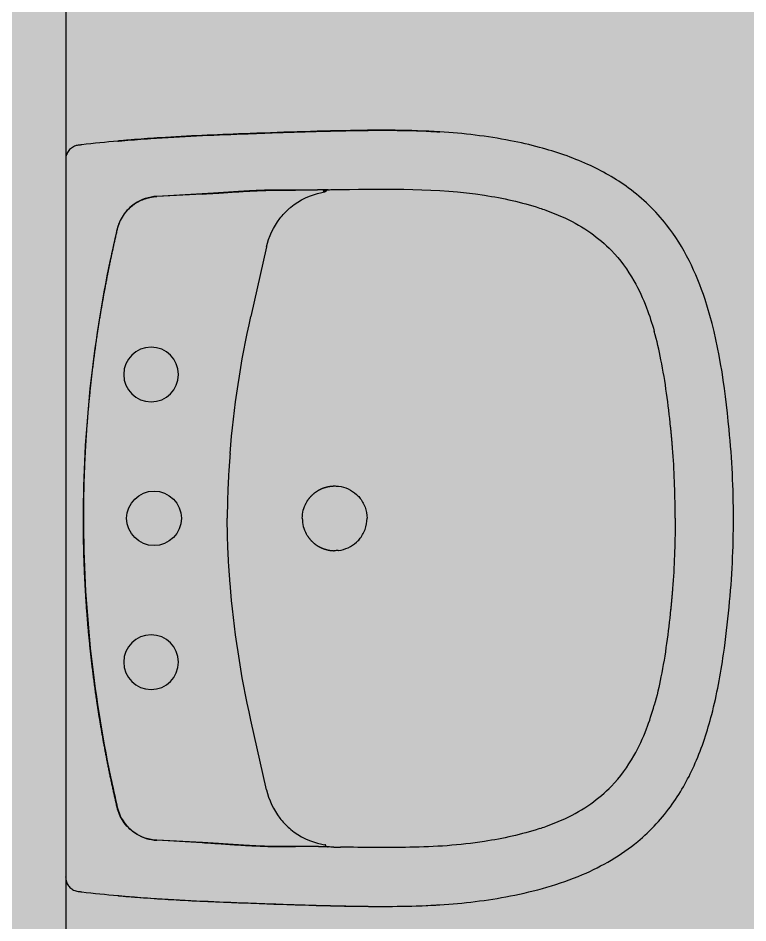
# Model space of a CAD drawing. Header units: centimetres. Extents: x 0 to 1084401, y -139216 to 99734.
# Drawn here: x 911753.12 to 911785.58, y 12154.51 to 12194.77 of the extents above; entities that cross this region are included whole.
import ezdxf

# ---------------------------------------------------------------- set-up
doc = ezdxf.new("R2010")
doc.units = ezdxf.units.CM
doc.header["$LTSCALE"] = 4
for name, color, linetype in [('0.2', 2, 'Continuous'), ('0.4', 4, 'Continuous'), ('0.6', 6, 'Continuous'), ('08', 8, 'Continuous')]:
    doc.layers.add(name, color=color, linetype=linetype)

# ---------------------------------------------------------------- blocks, each defined once
blk = doc.blocks.new('L.51_P')
at = {"layer": '08'}
for p, q in [((-249.53, 0), (-249.21, 0)), ((-249.21, 0), (249.21, 0)), ((249.53, 0), (249.21, 0)), ((-259.37, -8.73), (-259.37, -8.73)), ((0, -12.29), (0, -12.37)), ((259.37, -8.73), (259.37, -8.73)), ((-161.38, -27.53), (-161.38, -27.53)), ((161.38, -27.53), (161.38, -27.53)), ((-262.31, -36.32), (-262.31, -36.32)), ((262.31, -36.32), (262.31, -36.32)), ((-225.52, -94.95), (-223.86, -63.35)), ((-225.49, -94.98), (-223.84, -63.38)), ((225.49, -94.98), (223.84, -63.38)), ((225.52, -94.95), (223.86, -63.35)), ((-225.52, -94.95), (-225.49, -94.98)), ((225.52, -94.95), (225.49, -94.98)), ((-188.74, -139.58), (-140.35, -128.71)), ((188.74, -139.58), (140.35, -128.71)), ((-268.69, -259.98), (-268.69, -259.98)), ((268.69, -259.98), (268.69, -259.98)), ((-215.75, -329.19), (-215.75, -329.19)), ((215.75, -329.19), (215.75, -329.19))]:
    blk.add_line(p, q, dxfattribs=at)
at = {"layer": '08', "ltscale": 27.502596}
for centre in [(-100, -59.35), (100, -59.35)]:
    blk.add_circle(centre, 19, dxfattribs=at)
at = {"layer": '08'}
for centre, radius, start, end in [((0, -61.37), 19, 90, 270), ((0, -61.37), 19, 270, 90), ((10.36, -799.93), 687.94, 94.61605, 102.65503), ((-10.36, -799.93), 687.94, 77.34497, 85.38395)]:
    blk.add_arc(centre, radius, start, end, dxfattribs=at)
for centre, major_axis, ratio, start_param, end_param in [((0.06, -186.69), (-22.47, 0.47), 0.991671, 5.253548, 5.29957), ((0.06, -186.7), (-22.45, 0.89), 0.992169, 5.255337, 5.27196), ((-0.06, -186.7), (22.45, 0.89), 0.992169, 1.011226, 1.027848), ((-0.06, -186.69), (22.47, 0.47), 0.991671, 0.983616, 1.029637), ((-178.09, -186.82), (-49.25, 11.14), 0.999971, 0.133525, 0.210872), ((-237.79, -179.34), (-7.5, 6.62), 0.993745, 3.733046, 3.862859), ((-237.29, -179.33), (8.41, 5.42), 0.98852, 5.563301, 5.699979), ((178.09, -186.82), (49.25, 11.14), 0.999971, 6.072313, 6.14966), ((0.33, -186.94), (-22.74, 2.03), 0.992499, 0.072609, 0.200275), ((-0.33, -186.94), (22.74, 2.03), 0.992499, 6.08291, 6.210576)]:
    blk.add_ellipse(centre, major_axis=major_axis, ratio=ratio, start_param=start_param, end_param=end_param, dxfattribs=at)
for points, degree, knots in [([(-259.37, -8.73), (-259.26, -7.82), (-259.03, -6.92), (-258.26, -5.08), (-257.67, -4.14), (-256.24, -2.53), (-255.39, -1.84), (-253.54, -0.78), (-252.52, -0.4), (-250.84, -0.06), (-250.19, 0), (-249.53, 0)], 3, [0, 0, 0, 0, 0.279228, 0.279228, 0.609743, 0.609743, 0.933753, 0.933753, 1.252428, 1.252428, 1.448625, 1.448625, 1.448625, 1.448625]), ([(249.53, 0), (250.59, 0), (251.66, -0.17), (253.65, -0.83), (254.59, -1.32), (256.26, -2.55), (257.01, -3.32), (258.22, -5.02), (258.7, -5.99), (259.18, -7.56), (259.3, -8.14), (259.37, -8.73)], 3, [0, 0, 0, 0, 0.317814, 0.317814, 0.630623, 0.630623, 0.946539, 0.946539, 1.267049, 1.267049, 1.448529, 1.448529, 1.448529, 1.448529]), ([(0, -12.37), (-60.16, -12.37), (-120.32, -18.74), (-179.83, -31.19), (-186.83, -32.66), (-193.82, -34.21), (-200.79, -35.84)], 3, [460.253252, 460.253252, 460.253252, 460.253252, 715.762091, 715.762091, 715.762091, 745.806363, 745.806363, 745.806363, 745.806363]), ([(-34.33, -12.97), (-30.31, -12.81), (-26.29, -12.68), (-22.27, -12.57), (-15.39, -12.4), (-8.49, -12.31), (-1.6, -12.29), (-1.07, -12.29), (-0.53, -12.29), (0, -12.29)], 3, [59.347784, 59.347784, 59.347784, 59.347784, 76.617445, 76.617445, 76.617445, 106.129652, 106.129652, 106.129652, 108.418766, 108.418766, 108.418766, 108.418766]), ([(34.33, -12.97), (30.31, -12.81), (26.29, -12.68), (22.27, -12.57), (15.39, -12.4), (8.49, -12.31), (1.6, -12.29), (1.07, -12.29), (0.53, -12.29), (0, -12.29)], 3, [59.347784, 59.347784, 59.347784, 59.347784, 76.617445, 76.617445, 76.617445, 106.129652, 106.129652, 106.129652, 108.418717, 108.418717, 108.418717, 108.418717]), ([(0, -12.37), (60.16, -12.37), (120.32, -18.74), (179.83, -31.19), (186.83, -32.66), (193.82, -34.21), (200.79, -35.84)], 3, [460.253227, 460.253227, 460.253227, 460.253227, 715.76204, 715.76204, 715.76204, 745.806363, 745.806363, 745.806363, 745.806363]), ([(-200.86, -35.75), (-176.57, -30.08), (-152.19, -25.24), (-127.73, -21.25), (-94.37, -17), (-60.94, -14.38), (-52.07, -13.79), (-43.2, -13.32), (-34.33, -12.97)], 5, [234.918202, 234.918202, 234.918202, 234.918202, 234.918202, 234.918202, 410.549748, 410.549748, 410.549748, 473.914825, 473.914825, 473.914825, 473.914825, 473.914825, 473.914825]), ([(200.86, -35.75), (176.57, -30.08), (152.19, -25.24), (127.73, -21.25), (94.37, -17), (60.94, -14.38), (52.07, -13.79), (43.2, -13.32), (34.33, -12.97)], 5, [234.918202, 234.918202, 234.918202, 234.918202, 234.918202, 234.918202, 410.549748, 410.549748, 410.549748, 473.914825, 473.914825, 473.914825, 473.914825, 473.914825, 473.914825]), ([(-268.69, -259.98), (-269.98, -239.39), (-269.97, -218.69), (-269.18, -173.21), (-268.32, -148.41), (-266.65, -104.37), (-265.82, -85.07), (-264.21, -59.82), (-263.78, -53.85), (-263.19, -46.35), (-263.06, -44.77), (-262.81, -41.8), (-262.68, -40.37), (-262.51, -38.46), (-262.45, -37.84), (-262.37, -37.02), (-262.35, -36.75), (-262.31, -36.38), (-262.3, -36.27), (-262.3, -36.18), (-262.29, -36.17), (-262.29, -36.17)], 3, [0, 0, 0, 0, 6.207574, 6.207574, 13.657131, 13.657131, 19.458927, 19.458927, 21.24929, 21.24929, 21.72619, 21.72619, 22.164181, 22.164181, 22.393053, 22.393053, 22.550017, 22.550017, 22.706555, 22.706555, 22.800287, 22.800287, 22.800287, 22.800287]), ([(-262.31, -36.32), (-262.32, -36.5), (-262.34, -36.68), (-262.36, -36.86), (-262.61, -39.71), (-262.85, -42.57), (-263.07, -45.43), (-263.19, -46.99), (-263.31, -48.44), (-263.42, -50), (-263.65, -53.05), (-263.87, -56.1), (-264.07, -59.14), (-264.79, -69.78), (-265.39, -80.39), (-265.91, -90.99), (-266.43, -101.6), (-266.88, -112.21), (-267.29, -122.83), (-267.39, -125.43), (-267.49, -128.02), (-267.58, -130.62), (-267.68, -133.22), (-267.78, -135.82), (-267.87, -138.42), (-268.35, -151.93), (-268.8, -165.58), (-269.17, -179.28), (-269.28, -183.43), (-269.38, -187.58), (-269.46, -191.73), (-269.55, -195.66), (-269.62, -199.6), (-269.67, -203.54), (-269.93, -221.44), (-269.87, -239.35), (-268.86, -257.19), (-268.8, -258.12), (-268.75, -259.05), (-268.69, -259.98)], 3, [171.986581, 171.986581, 171.986581, 171.986581, 172.747492, 172.747492, 172.747492, 184.841953, 184.841953, 184.841953, 191.474069, 191.474069, 191.474069, 204.41633, 204.41633, 204.41633, 249.640497, 249.640497, 249.640497, 294.864664, 294.864664, 294.864664, 305.912278, 305.912278, 305.912278, 316.959891, 316.959891, 316.959891, 374.321134, 374.321134, 374.321134, 391.68978, 391.68978, 391.68978, 408.14059, 408.14059, 408.14059, 482.929639, 482.929639, 482.929639, 486.839965, 486.839965, 486.839965, 486.839965]), ([(-223.86, -63.35), (-223.58, -57.9), (-221.79, -52.52), (-218.71, -48), (-216.53, -44.79), (-213.72, -42.01), (-210.47, -39.88), (-207.54, -37.95), (-204.27, -36.55), (-200.86, -35.75)], 3, [10.913289, 10.913289, 10.913289, 10.913289, 33.960328, 33.960328, 33.960328, 50.289489, 50.289489, 50.289489, 65.056953, 65.056953, 65.056953, 65.056953]), ([(-200.79, -35.84), (-205.36, -36.91), (-209.72, -38.88), (-213.64, -41.7), (-218.99, -47.45), (-222.23, -54.5), (-223.14, -57.4), (-223.68, -60.39), (-223.84, -63.38)], 5, [7.912422, 7.912422, 7.912422, 7.912422, 7.912422, 7.912422, 31.991346, 31.991346, 31.991346, 47.45316, 47.45316, 47.45316, 47.45316, 47.45316, 47.45316]), ([(200.79, -35.84), (206.25, -37.12), (211.34, -39.98), (215.27, -43.98), (216.83, -45.56), (218.2, -47.31), (219.37, -49.19), (222.02, -53.45), (223.57, -58.39), (223.84, -63.38)], 3, [7.912424, 7.912424, 7.912424, 7.912424, 25.178369, 25.178369, 25.178369, 31.991348, 31.991348, 31.991348, 47.45316, 47.45316, 47.45316, 47.45316]), ([(223.86, -63.35), (223.58, -57.9), (221.79, -52.52), (218.71, -48), (216.53, -44.79), (213.72, -42.01), (210.47, -39.88), (207.54, -37.95), (204.27, -36.55), (200.86, -35.75)], 3, [10.913289, 10.913289, 10.913289, 10.913289, 33.960328, 33.960328, 33.960328, 50.289489, 50.289489, 50.289489, 65.056953, 65.056953, 65.056953, 65.056953]), ([(262.29, -36.17), (262.29, -36.17), (262.3, -36.18), (262.3, -36.25), (262.31, -36.32), (262.33, -36.51), (262.34, -36.64), (262.38, -37.04), (262.41, -37.38), (262.48, -38.16), (262.52, -38.6), (262.62, -39.69), (262.68, -40.37), (262.84, -42.15), (262.94, -43.3), (263.23, -46.77), (263.41, -49.13), (264.09, -58.08), (264.53, -64.69), (265.81, -85.91), (266.47, -100.52), (268.1, -141.33), (269.02, -167.58), (269.97, -215.91), (270.07, -238), (268.69, -259.98)], 3, [0.212871, 0.212871, 0.212871, 0.212871, 0.307715, 0.307715, 0.417994, 0.417994, 0.518366, 0.518366, 0.682318, 0.682318, 0.844684, 0.844684, 1.063629, 1.063629, 1.413977, 1.413977, 2.124866, 2.124866, 4.109013, 4.109013, 8.503951, 8.503951, 16.390189, 16.390189, 23.015496, 23.015496, 23.015496, 23.015496]), ([(262.31, -36.32), (262.32, -36.5), (262.34, -36.68), (262.36, -36.86), (262.61, -39.71), (262.85, -42.57), (263.07, -45.43), (263.19, -46.99), (263.31, -48.44), (263.42, -50), (263.65, -53.05), (263.87, -56.1), (264.07, -59.14), (264.79, -69.78), (265.39, -80.39), (265.91, -90.99), (266.43, -101.6), (266.88, -112.21), (267.29, -122.83), (267.39, -125.43), (267.49, -128.02), (267.58, -130.62), (267.68, -133.22), (267.78, -135.82), (267.87, -138.42), (268.35, -151.93), (268.8, -165.58), (269.17, -179.28), (269.28, -183.43), (269.38, -187.58), (269.46, -191.73), (269.55, -195.66), (269.62, -199.6), (269.67, -203.54), (269.93, -221.44), (269.87, -239.35), (268.86, -257.19), (268.8, -258.12), (268.75, -259.05), (268.69, -259.98)], 3, [171.986581, 171.986581, 171.986581, 171.986581, 172.747492, 172.747492, 172.747492, 184.841953, 184.841953, 184.841953, 191.474069, 191.474069, 191.474069, 204.41633, 204.41633, 204.41633, 249.640497, 249.640497, 249.640497, 294.864664, 294.864664, 294.864664, 305.912278, 305.912278, 305.912278, 316.959891, 316.959891, 316.959891, 374.321134, 374.321134, 374.321134, 391.68978, 391.68978, 391.68978, 408.14059, 408.14059, 408.14059, 482.929639, 482.929639, 482.929639, 486.839965, 486.839965, 486.839965, 486.839965]), ([(-228.25, -172.51), (-228.25, -172.44), (-228.25, -172.37), (-228.25, -172.3), (-228.24, -171.18), (-228.22, -170.05), (-228.21, -169), (-228.19, -166.62), (-228.18, -164.24), (-228.18, -162.91), (-228.18, -160.42), (-228.18, -157.91), (-228.19, -156.75), (-228.2, -154), (-228.22, -151.25), (-228.22, -149.66), (-228.22, -147.75), (-228.2, -145.85), (-228.2, -145.52), (-228.18, -143.14), (-228.13, -140.76), (-228.07, -138.71), (-227.94, -134.86), (-227.76, -131.02), (-227.67, -129.23), (-227.45, -125.19), (-227.2, -121.14), (-227.05, -118.87), (-226.68, -113.38), (-226.3, -107.88), (-226.09, -104.61), (-225.85, -100.97), (-225.65, -97.32), (-225.62, -96.91), (-225.59, -96.27), (-225.55, -95.64), (-225.54, -95.41), (-225.53, -95.18), (-225.52, -94.95)], 5, [546.249188, 546.249188, 546.249188, 546.249188, 546.249188, 546.249188, 546.773913, 546.773913, 546.773913, 554.287654, 554.287654, 554.287654, 563.875311, 563.875311, 563.875311, 572.16967, 572.16967, 572.16967, 583.42676, 583.42676, 583.42676, 585.726164, 585.726164, 585.726164, 600.370766, 600.370766, 600.370766, 613.069318, 613.069318, 613.069318, 629.14404, 629.14404, 629.14404, 652.058764, 652.058764, 652.058764, 654.921465, 654.921465, 654.921465, 656.548424, 656.548424, 656.548424, 656.548424, 656.548424, 656.548424]), ([(-225.49, -94.98), (-225.69, -98.82), (-225.93, -102.66), (-226.18, -106.52), (-226.45, -110.59), (-226.73, -114.66), (-227, -118.76), (-227.26, -122.82), (-227.51, -126.9), (-227.71, -131), (-227.85, -133.72), (-227.96, -136.44), (-228.04, -139.17), (-228.09, -140.76), (-228.13, -142.35), (-228.16, -143.94)], 3, [161.339345, 161.339345, 161.339345, 161.339345, 177.77484, 177.77484, 177.77484, 195.119077, 195.119077, 195.119077, 212.353229, 212.353229, 212.353229, 223.772837, 223.772837, 223.772837, 230.426393, 230.426393, 230.426393, 230.426393]), ([(225.49, -94.98), (225.69, -98.82), (225.93, -102.66), (226.18, -106.52), (226.45, -110.59), (226.73, -114.66), (227, -118.76), (227.26, -122.82), (227.51, -126.9), (227.71, -131), (227.85, -133.72), (227.96, -136.44), (228.04, -139.17), (228.09, -140.76), (228.13, -142.35), (228.16, -143.94)], 3, [161.339345, 161.339345, 161.339345, 161.339345, 177.77484, 177.77484, 177.77484, 195.119077, 195.119077, 195.119077, 212.353229, 212.353229, 212.353229, 223.772837, 223.772837, 223.772837, 230.426393, 230.426393, 230.426393, 230.426393]), ([(228.25, -172.51), (228.25, -172.44), (228.25, -172.37), (228.25, -172.3), (228.24, -171.18), (228.22, -170.05), (228.21, -169), (228.19, -166.62), (228.18, -164.24), (228.18, -162.91), (228.18, -160.42), (228.18, -157.91), (228.19, -156.75), (228.2, -154), (228.22, -151.25), (228.22, -149.66), (228.22, -147.75), (228.2, -145.85), (228.2, -145.52), (228.18, -143.14), (228.13, -140.76), (228.07, -138.71), (227.94, -134.86), (227.76, -131.02), (227.67, -129.23), (227.45, -125.19), (227.2, -121.14), (227.05, -118.87), (226.68, -113.38), (226.3, -107.88), (226.09, -104.61), (225.85, -100.97), (225.65, -97.32), (225.62, -96.91), (225.59, -96.27), (225.55, -95.64), (225.54, -95.41), (225.53, -95.18), (225.52, -94.95)], 5, [546.249188, 546.249188, 546.249188, 546.249188, 546.249188, 546.249188, 546.773913, 546.773913, 546.773913, 554.287654, 554.287654, 554.287654, 563.875311, 563.875311, 563.875311, 572.16967, 572.16967, 572.16967, 583.42676, 583.42676, 583.42676, 585.726164, 585.726164, 585.726164, 600.370766, 600.370766, 600.370766, 613.069318, 613.069318, 613.069318, 629.14404, 629.14404, 629.14404, 652.058764, 652.058764, 652.058764, 654.921465, 654.921465, 654.921465, 656.548424, 656.548424, 656.548424, 656.548424, 656.548424, 656.548424]), ([(-45, -114.23), (-40.81, -113.89), (-36.61, -113.59), (-32.42, -113.34), (-28.21, -113.08), (-24.01, -112.86), (-19.8, -112.69), (-13.2, -112.42), (-6.6, -112.28), (0, -112.28)], 3, [388.454766, 388.454766, 388.454766, 388.454766, 406.384907, 406.384907, 406.384907, 424.400948, 424.400948, 424.400948, 452.696543, 452.696543, 452.696543, 452.696543]), ([(45, -114.23), (40.81, -113.89), (36.61, -113.59), (32.42, -113.34), (28.21, -113.08), (24.01, -112.86), (19.8, -112.69), (13.2, -112.42), (6.6, -112.28), (0, -112.28)], 3, [388.454766, 388.454766, 388.454766, 388.454766, 406.384907, 406.384907, 406.384907, 424.400948, 424.400948, 424.400948, 452.696543, 452.696543, 452.696543, 452.696543]), ([(-228.16, -143.94), (-228.17, -144.57), (-228.17, -145.19), (-228.18, -145.81), (-228.18, -146.02), (-228.18, -146.22), (-228.18, -146.43), (-228.19, -148.42), (-228.18, -150.35), (-228.16, -152.18), (-228.15, -153.27), (-228.14, -154.33), (-228.12, -155.36), (-228.11, -156.82), (-228.09, -158.22), (-228.08, -159.59), (-228.08, -159.64), (-228.08, -159.69), (-228.08, -159.74)], 3, [0, 0, 0, 0, 2.396491, 2.396491, 2.396491, 3.195399, 3.195399, 3.195399, 10.963495, 10.963495, 10.963495, 15.609873, 15.609873, 15.609873, 22.232893, 22.232893, 22.232893, 22.470867, 22.470867, 22.470867, 22.470867]), ([(-188.74, -139.58), (-195.79, -141.14), (-202.6, -144.3), (-208.42, -148.82), (-211, -150.83), (-213.39, -153.1), (-215.53, -155.58), (-215.79, -155.88), (-216.04, -156.18), (-216.29, -156.48), (-221.39, -162.68), (-224.93, -170.13), (-226.53, -177.97), (-226.67, -178.64), (-226.79, -179.31), (-226.9, -179.99)], 3, [18.593861, 18.593861, 18.593861, 18.593861, 48.620819, 48.620819, 48.620819, 61.987959, 61.987959, 61.987959, 63.593601, 63.593601, 63.593601, 96.318173, 96.318173, 96.318173, 99.127558, 99.127558, 99.127558, 99.127558]), ([(188.74, -139.58), (195.79, -141.14), (202.6, -144.3), (208.42, -148.82), (211, -150.83), (213.39, -153.1), (215.53, -155.58), (215.79, -155.88), (216.04, -156.18), (216.29, -156.48), (221.39, -162.68), (224.93, -170.13), (226.53, -177.97), (226.67, -178.64), (226.79, -179.31), (226.9, -179.99)], 3, [18.593861, 18.593861, 18.593861, 18.593861, 48.620819, 48.620819, 48.620819, 61.987959, 61.987959, 61.987959, 63.593601, 63.593601, 63.593601, 96.318173, 96.318173, 96.318173, 99.127558, 99.127558, 99.127558, 99.127558]), ([(228.16, -143.94), (228.17, -144.57), (228.17, -145.19), (228.18, -145.81), (228.18, -146.02), (228.18, -146.22), (228.18, -146.43), (228.19, -148.42), (228.18, -150.35), (228.16, -152.18), (228.15, -153.27), (228.14, -154.33), (228.12, -155.36), (228.11, -156.82), (228.09, -158.22), (228.08, -159.59), (228.08, -159.64), (228.08, -159.69), (228.08, -159.74)], 3, [0, 0, 0, 0, 2.396491, 2.396491, 2.396491, 3.195399, 3.195399, 3.195399, 10.963495, 10.963495, 10.963495, 15.609873, 15.609873, 15.609873, 22.232893, 22.232893, 22.232893, 22.470867, 22.470867, 22.470867, 22.470867]), ([(-228.25, -172.51), (-228.25, -172.46), (-228.25, -172.4), (-228.25, -172.35), (-228.22, -169.8), (-228.18, -167.24), (-228.15, -164.75), (-228.12, -162.24), (-228.08, -159.74)], 5, [-26.00391, -26.00391, -26.00391, -26.00391, -26.00391, -26.00391, -25.733695, -25.733695, -25.733695, -13.019576, -13.019576, -13.019576, -13.019576, -13.019576, -13.019576]), ([(228.25, -172.51), (228.25, -172.46), (228.25, -172.4), (228.25, -172.35), (228.22, -169.8), (228.18, -167.24), (228.15, -164.75), (228.12, -162.24), (228.08, -159.74)], 5, [-26.00391, -26.00391, -26.00391, -26.00391, -26.00391, -26.00391, -25.733695, -25.733695, -25.733695, -13.019576, -13.019576, -13.019576, -13.019576, -13.019576, -13.019576]), ([(-12, -167.88), (-12, -167.88), (-12, -167.88), (-12, -167.88), (-12.16, -167.98), (-12.31, -168.08), (-12.46, -168.18), (-15.3, -170.09), (-17.76, -172.53), (-19.63, -175.23), (-21.38, -179.06), (-22.21, -183.12), (-22.34, -184.04), (-22.44, -185.03), (-22.48, -186.03), (-22.49, -186.1), (-22.49, -186.23), (-22.49, -186.36), (-22.49, -186.43), (-22.5, -186.5), (-22.5, -186.56)], 5, [23.677366, 23.677366, 23.677366, 23.677366, 23.677366, 23.677366, 23.697783, 23.697783, 23.697783, 25.117395, 25.117395, 25.117395, 50.594375, 50.594375, 50.594375, 58.007217, 58.007217, 58.007217, 58.536706, 58.536706, 58.536706, 59.055614, 59.055614, 59.055614, 59.055614, 59.055614, 59.055614]), ([(12, -167.88), (12, -167.88), (12, -167.88), (12, -167.88), (12.16, -167.98), (12.31, -168.08), (12.46, -168.18), (15.3, -170.09), (17.76, -172.53), (19.63, -175.23), (21.38, -179.06), (22.21, -183.12), (22.34, -184.04), (22.44, -185.03), (22.48, -186.03), (22.49, -186.1), (22.49, -186.23), (22.49, -186.36), (22.49, -186.43), (22.5, -186.5), (22.5, -186.56)], 5, [23.677366, 23.677366, 23.677366, 23.677366, 23.677366, 23.677366, 23.697783, 23.697783, 23.697783, 25.117395, 25.117395, 25.117395, 50.594375, 50.594375, 50.594375, 58.007217, 58.007217, 58.007217, 58.536706, 58.536706, 58.536706, 59.055614, 59.055614, 59.055614, 59.055614, 59.055614, 59.055614]), ([(-228.34, -181.49), (-228.34, -180.85), (-228.33, -180.22), (-228.33, -179.58), (-228.31, -178.31), (-228.3, -177.04), (-228.29, -176.41), (-228.28, -175.46), (-228.27, -174.51), (-228.27, -174.2), (-228.26, -173.72), (-228.26, -173.25), (-228.26, -173.09), (-228.26, -172.88), (-228.25, -172.67), (-228.25, -172.61), (-228.25, -172.56), (-228.25, -172.51)], 5, [532.079054, 532.079054, 532.079054, 532.079054, 532.079054, 532.079054, 536.567488, 536.567488, 536.567488, 541.060364, 541.060364, 541.060364, 543.310398, 543.310398, 543.310398, 544.435445, 544.435445, 544.435445, 544.830456, 544.830456, 544.830456, 544.830456, 544.830456, 544.830456]), ([(228.34, -181.49), (228.34, -180.85), (228.33, -180.22), (228.33, -179.58), (228.31, -178.31), (228.3, -177.04), (228.29, -176.41), (228.28, -175.46), (228.27, -174.51), (228.27, -174.2), (228.26, -173.72), (228.26, -173.25), (228.26, -173.09), (228.26, -172.88), (228.25, -172.67), (228.25, -172.61), (228.25, -172.56), (228.25, -172.51)], 5, [532.079054, 532.079054, 532.079054, 532.079054, 532.079054, 532.079054, 536.567488, 536.567488, 536.567488, 541.060364, 541.060364, 541.060364, 543.310398, 543.310398, 543.310398, 544.435445, 544.435445, 544.435445, 544.830456, 544.830456, 544.830456, 544.830456, 544.830456, 544.830456]), ([(-227.9, -180.69), (-227.92, -180.7), (-227.94, -180.72), (-227.96, -180.75), (-227.97, -180.76), (-227.97, -180.76), (-227.98, -180.77), (-227.99, -180.79), (-228.01, -180.81), (-228.02, -180.84), (-228.04, -180.87), (-228.06, -180.9), (-228.08, -180.94), (-228.11, -181.02), (-228.15, -181.12), (-228.18, -181.23), (-228.18, -181.24), (-228.19, -181.25), (-228.19, -181.26), (-228.24, -181.42), (-228.28, -181.62), (-228.32, -181.85), (-228.34, -182.01), (-228.36, -182.18), (-228.38, -182.34)], 3, [0.000033, 0.000033, 0.000033, 0.000033, 1.898401, 1.898401, 1.898401, 2.370761, 2.370761, 2.370761, 3.823236, 3.823236, 3.823236, 5.758149, 5.758149, 5.758149, 9.592202, 9.592202, 9.592202, 9.856292, 9.856292, 9.856292, 15.276244, 15.276244, 15.276244, 18.99372, 18.99372, 18.99372, 18.99372]), ([(-228.38, -182.34), (-228.37, -182.22), (-228.36, -182.11), (-228.36, -181.98), (-228.35, -181.82), (-228.34, -181.65), (-228.34, -181.49)], 3, [11.170476, 11.170476, 11.170476, 11.170476, 15.411887, 15.411887, 15.411887, 21.204547, 21.204547, 21.204547, 21.204547]), ([(-227.82, -179.4), (-227.85, -179.43), (-227.87, -179.46), (-227.9, -179.51), (-227.98, -179.65), (-228.06, -179.86), (-228.13, -180.14), (-228.17, -180.3), (-228.21, -180.47), (-228.24, -180.67), (-228.27, -180.85), (-228.3, -181.06), (-228.32, -181.27), (-228.33, -181.34), (-228.34, -181.41), (-228.34, -181.49)], 3, [95.867328, 95.867328, 95.867328, 95.867328, 97.58866, 97.58866, 97.58866, 102.978619, 102.978619, 102.978619, 105.844941, 105.844941, 105.844941, 108.501415, 108.501415, 108.501415, 109.427734, 109.427734, 109.427734, 109.427734]), ([(-227.44, -180.74), (-227.51, -180.63), (-227.59, -180.57), (-227.66, -180.56), (-227.71, -180.55), (-227.76, -180.57), (-227.82, -180.62), (-227.82, -180.62), (-227.82, -180.63), (-227.82, -180.63), (-227.83, -180.63), (-227.83, -180.64), (-227.84, -180.64), (-227.84, -180.64), (-227.85, -180.64), (-227.85, -180.65), (-227.86, -180.65), (-227.87, -180.66), (-227.87, -180.66), (-227.88, -180.67), (-227.88, -180.67), (-227.89, -180.67), (-227.89, -180.68), (-227.89, -180.68), (-227.9, -180.68), (-227.9, -180.68), (-227.9, -180.69), (-227.9, -180.69)], 3, [86.606266, 86.606266, 86.606266, 86.606266, 91.112306, 91.112306, 91.112306, 94.304072, 94.304072, 94.304072, 94.448856, 94.448856, 94.448856, 94.726754, 94.726754, 94.726754, 95.005146, 95.005146, 95.005146, 95.521507, 95.521507, 95.521507, 95.779688, 95.779688, 95.779688, 95.976047, 95.976047, 95.976047, 96.03782, 96.03782, 96.03782, 96.03782]), ([(-227.32, -179.39), (-227.34, -179.36), (-227.36, -179.33), (-227.38, -179.31), (-227.43, -179.25), (-227.48, -179.22), (-227.53, -179.21), (-227.56, -179.2), (-227.59, -179.21), (-227.63, -179.22), (-227.65, -179.23), (-227.66, -179.24), (-227.68, -179.25), (-227.69, -179.26), (-227.7, -179.27), (-227.71, -179.28), (-227.71, -179.28), (-227.72, -179.29), (-227.72, -179.29), (-227.72, -179.3), (-227.73, -179.3), (-227.73, -179.31), (-227.74, -179.31), (-227.74, -179.31), (-227.74, -179.31), (-227.74, -179.32), (-227.75, -179.33), (-227.75, -179.33), (-227.75, -179.33), (-227.75, -179.33), (-227.76, -179.34), (-227.76, -179.34), (-227.76, -179.34), (-227.76, -179.34), (-227.77, -179.35), (-227.78, -179.36), (-227.79, -179.37), (-227.79, -179.37), (-227.8, -179.37), (-227.8, -179.38), (-227.81, -179.38), (-227.81, -179.39), (-227.81, -179.39), (-227.81, -179.39), (-227.82, -179.4), (-227.82, -179.4)], 3, [86.606266, 86.606266, 86.606266, 86.606266, 87.728641, 87.728641, 87.728641, 90.455187, 90.455187, 90.455187, 92.379628, 92.379628, 92.379628, 93.341849, 93.341849, 93.341849, 93.82296, 93.82296, 93.82296, 94.063516, 94.063516, 94.063516, 94.304072, 94.304072, 94.304072, 94.448856, 94.448856, 94.448856, 94.726754, 94.726754, 94.726754, 94.86595, 94.86595, 94.86595, 95.005146, 95.005146, 95.005146, 95.521507, 95.521507, 95.521507, 95.779688, 95.779688, 95.779688, 95.976047, 95.976047, 95.976047, 96.037867, 96.037867, 96.037867, 96.037867]), ([(-227.44, -180.74), (-227.39, -180.81), (-227.33, -180.83), (-227.27, -180.8), (-227.23, -180.77), (-227.18, -180.72), (-227.14, -180.64), (-227.1, -180.57), (-227.06, -180.48), (-227.02, -180.38), (-227.01, -180.34), (-226.99, -180.29), (-226.97, -180.24), (-226.96, -180.19), (-226.94, -180.14), (-226.93, -180.09), (-226.92, -180.06), (-226.91, -180.02), (-226.9, -179.99)], 3, [0, 0, 0, 0, 3.948132, 3.948132, 3.948132, 6.907098, 6.907098, 6.907098, 9.485674, 9.485674, 9.485674, 10.686492, 10.686492, 10.686492, 11.887309, 11.887309, 11.887309, 12.708565, 12.708565, 12.708565, 12.708565]), ([(-227.32, -179.39), (-227.29, -179.58), (-227.25, -179.75), (-227.2, -179.88), (-227.19, -179.88), (-227.19, -179.89), (-227.19, -179.9), (-227.16, -179.96), (-227.13, -180.02), (-227.09, -180.04), (-227.08, -180.06), (-227.06, -180.06), (-227.04, -180.06), (-227.03, -180.06), (-227.02, -180.06), (-227.01, -180.06), (-226.99, -180.05), (-226.98, -180.04), (-226.97, -180.04), (-226.95, -180.03), (-226.94, -180.02), (-226.93, -180.01), (-226.92, -180), (-226.91, -179.99), (-226.9, -179.99)], 3, [0, 0, 0, 0, 0.1444645, 0.1444645, 0.1444645, 0.1538416, 0.1538416, 0.1538416, 0.2328101, 0.2328101, 0.2328101, 0.2720552, 0.2720552, 0.2720552, 0.294529, 0.294529, 0.294529, 0.3195248, 0.3195248, 0.3195248, 0.3450333, 0.3450333, 0.3450333, 0.3642456, 0.3642456, 0.3642456, 0.3642456]), ([(227.44, -180.74), (227.39, -180.81), (227.33, -180.83), (227.27, -180.8), (227.23, -180.77), (227.18, -180.72), (227.14, -180.64), (227.1, -180.57), (227.06, -180.48), (227.02, -180.38), (227.01, -180.34), (226.99, -180.29), (226.97, -180.24), (226.96, -180.19), (226.94, -180.14), (226.93, -180.09), (226.92, -180.06), (226.91, -180.02), (226.9, -179.99)], 3, [0, 0, 0, 0, 3.948132, 3.948132, 3.948132, 6.907098, 6.907098, 6.907098, 9.485674, 9.485674, 9.485674, 10.686492, 10.686492, 10.686492, 11.887309, 11.887309, 11.887309, 12.708565, 12.708565, 12.708565, 12.708565]), ([(227.44, -180.74), (227.51, -180.63), (227.59, -180.57), (227.66, -180.56), (227.71, -180.55), (227.76, -180.57), (227.82, -180.62), (227.82, -180.62), (227.82, -180.63), (227.82, -180.63), (227.83, -180.63), (227.83, -180.64), (227.84, -180.64), (227.84, -180.64), (227.85, -180.64), (227.85, -180.65), (227.86, -180.65), (227.87, -180.66), (227.87, -180.66), (227.88, -180.67), (227.88, -180.67), (227.89, -180.67), (227.89, -180.68), (227.89, -180.68), (227.9, -180.68), (227.9, -180.68), (227.9, -180.69), (227.9, -180.69)], 3, [86.606266, 86.606266, 86.606266, 86.606266, 91.112306, 91.112306, 91.112306, 94.304072, 94.304072, 94.304072, 94.448856, 94.448856, 94.448856, 94.726754, 94.726754, 94.726754, 95.005146, 95.005146, 95.005146, 95.521507, 95.521507, 95.521507, 95.779688, 95.779688, 95.779688, 95.976047, 95.976047, 95.976047, 96.03782, 96.03782, 96.03782, 96.03782]), ([(227.9, -180.69), (227.92, -180.7), (227.94, -180.72), (227.96, -180.75), (227.97, -180.76), (227.97, -180.76), (227.98, -180.77), (227.99, -180.79), (228.01, -180.81), (228.02, -180.84), (228.04, -180.87), (228.06, -180.9), (228.08, -180.94), (228.11, -181.02), (228.15, -181.12), (228.18, -181.23), (228.18, -181.24), (228.19, -181.25), (228.19, -181.26), (228.24, -181.42), (228.28, -181.62), (228.32, -181.85), (228.34, -182.01), (228.36, -182.18), (228.38, -182.34)], 3, [0.000033, 0.000033, 0.000033, 0.000033, 1.898401, 1.898401, 1.898401, 2.370761, 2.370761, 2.370761, 3.823236, 3.823236, 3.823236, 5.758149, 5.758149, 5.758149, 9.592202, 9.592202, 9.592202, 9.856292, 9.856292, 9.856292, 15.276244, 15.276244, 15.276244, 18.99372, 18.99372, 18.99372, 18.99372]), ([(228.38, -182.34), (228.37, -182.22), (228.36, -182.11), (228.36, -181.98), (228.35, -181.82), (228.34, -181.65), (228.34, -181.49)], 3, [11.170476, 11.170476, 11.170476, 11.170476, 15.411887, 15.411887, 15.411887, 21.204547, 21.204547, 21.204547, 21.204547]), ([(-22.36, -189.45), (-22.35, -189.52), (-22.34, -189.6), (-22.33, -189.67), (-21.76, -194.27), (-19.73, -198.68), (-16.6, -202.1), (-15.97, -202.79), (-15.28, -203.45), (-14.56, -204.06), (-12.55, -205.77), (-10.24, -207.12), (-7.76, -208.03), (-5.28, -208.94), (-2.64, -209.41), (0, -209.41)], 3, [27.245857, 27.245857, 27.245857, 27.245857, 27.597992, 27.597992, 27.597992, 49.768775, 49.768775, 49.768775, 54.290067, 54.290067, 54.290067, 66.913295, 66.913295, 66.913295, 79.527914, 79.527914, 79.527914, 79.527914]), ([(22.36, -189.45), (22.35, -189.52), (22.34, -189.6), (22.33, -189.67), (21.76, -194.27), (19.73, -198.68), (16.6, -202.1), (15.97, -202.79), (15.28, -203.45), (14.56, -204.06), (12.55, -205.77), (10.24, -207.12), (7.76, -208.03), (5.28, -208.94), (2.64, -209.41), (0, -209.41)], 3, [27.245857, 27.245857, 27.245857, 27.245857, 27.597992, 27.597992, 27.597992, 49.768775, 49.768775, 49.768775, 54.290067, 54.290067, 54.290067, 66.913295, 66.913295, 66.913295, 79.528565, 79.528565, 79.528565, 79.528565]), ([(224.66, -291), (227.26, -273.82), (228.54, -256.41), (228.89, -223.02), (228.85, -207.01), (228.63, -191)], 3, [0.000002, 0.000002, 0.000002, 0.000002, 5.212146, 5.212146, 10.015536, 10.015536, 10.015536, 10.015536]), ([(-61.73, -461.03), (-92.21, -458.03), (-122.99, -453.89), (-170.6, -438.25), (-188.72, -429.59), (-213.72, -410.02), (-222.4, -401.03), (-236.13, -382.33), (-241.58, -372.72), (-250.97, -351.99), (-254.81, -340.72), (-259.68, -322.6), (-261.23, -315.82), (-262.56, -309)], 3, [0, 0, 0, 0, 9.188374, 9.188374, 15.03441, 15.03441, 18.713973, 18.713973, 21.993411, 21.993411, 25.540766, 25.540766, 27.624534, 27.624534, 27.624534, 27.624534]), ([(262.56, -309), (259.22, -326.07), (254.56, -343.02), (241.87, -372.77), (234.24, -385.99), (217.18, -406.58), (208.37, -414.71), (189.84, -427.85), (180.13, -433.14), (159.21, -442.24), (147.85, -445.95), (122.57, -452.52), (108.52, -455.11), (83.56, -458.71), (72.65, -459.95), (61.73, -461.03)], 3, [0, 0, 0, 0, 5.216879, 5.216879, 9.702198, 9.702198, 13.238129, 13.238129, 16.51865, 16.51865, 20.081508, 20.081508, 24.355161, 24.355161, 27.647025, 27.647025, 27.647025, 27.647025]), ([(-215.75, -329.19), (-215.26, -330.68), (-214.76, -332.16), (-214.23, -333.63), (-212.57, -338.29), (-210.7, -342.85), (-208.61, -347.26), (-205.68, -353.44), (-202.29, -359.33), (-198.4, -364.85), (-194.77, -370.02), (-190.7, -374.84), (-186.18, -379.22), (-179.94, -385.28), (-172.82, -390.49), (-165.07, -394.89), (-159.17, -398.23), (-152.91, -401.12), (-146.41, -403.62), (-141.1, -405.66), (-135.61, -407.45), (-130, -409.01)], 3, [544.291877, 544.291877, 544.291877, 544.291877, 550.872534, 550.872534, 550.872534, 571.780058, 571.780058, 571.780058, 601.038921, 601.038921, 601.038921, 628.392297, 628.392297, 628.392297, 666.157842, 666.157842, 666.157842, 694.913085, 694.913085, 694.913085, 718.447591, 718.447591, 718.447591, 718.447591]), ([(215.75, -329.19), (215.26, -330.68), (214.76, -332.16), (214.23, -333.63), (212.57, -338.29), (210.7, -342.85), (208.61, -347.26), (205.68, -353.44), (202.29, -359.33), (198.4, -364.85), (194.77, -370.02), (190.7, -374.84), (186.18, -379.22), (179.94, -385.28), (172.82, -390.49), (165.07, -394.89), (159.17, -398.23), (152.91, -401.12), (146.41, -403.62), (141.1, -405.66), (135.61, -407.45), (130, -409.01)], 3, [544.291877, 544.291877, 544.291877, 544.291877, 550.872534, 550.872534, 550.872534, 571.780058, 571.780058, 571.780058, 601.038921, 601.038921, 601.038921, 628.392297, 628.392297, 628.392297, 666.157842, 666.157842, 666.157842, 694.913085, 694.913085, 694.913085, 718.447591, 718.447591, 718.447591, 718.447591]), ([(-63.42, -420.39), (-71.29, -419.59), (-79.13, -418.67), (-86.94, -417.57), (-94.77, -416.47), (-102.56, -415.19), (-110.29, -413.65), (-116.92, -412.32), (-123.5, -410.8), (-130, -409.01)], 3, [54.852513, 54.852513, 54.852513, 54.852513, 88.476523, 88.476523, 88.476523, 122.168155, 122.168155, 122.168155, 151.102791, 151.102791, 151.102791, 151.102791]), ([(63.42, -420.39), (71.29, -419.59), (79.13, -418.67), (86.94, -417.57), (94.77, -416.47), (102.56, -415.19), (110.29, -413.65), (116.92, -412.32), (123.5, -410.8), (130, -409.01)], 3, [54.852513, 54.852513, 54.852513, 54.852513, 88.476523, 88.476523, 88.476523, 122.168155, 122.168155, 122.168155, 151.102791, 151.102791, 151.102791, 151.102791]), ([(-49.9, -421.62), (-52.56, -421.41), (-55.21, -421.18), (-57.86, -420.94), (-60.56, -420.69), (-63.26, -420.41), (-63.32, -420.4), (-63.37, -420.4), (-63.42, -420.39)], 5, [11.184117, 11.184117, 11.184117, 11.184117, 11.184117, 11.184117, 30.072391, 30.072391, 30.072391, 30.457117, 30.457117, 30.457117, 30.457117, 30.457117, 30.457117]), ([(49.9, -421.62), (52.56, -421.41), (55.21, -421.18), (57.86, -420.94), (60.56, -420.69), (63.26, -420.41), (63.32, -420.4), (63.37, -420.4), (63.42, -420.39)], 5, [11.184117, 11.184117, 11.184117, 11.184117, 11.184117, 11.184117, 30.072391, 30.072391, 30.072391, 30.457117, 30.457117, 30.457117, 30.457117, 30.457117, 30.457117]), ([(0, -423.56), (-15.32, -423.56), (-30.65, -423.03), (-45.94, -421.92), (-47.26, -421.82), (-48.58, -421.72), (-49.9, -421.62)], 3, [0, 0, 0, 0, 65.317681, 65.317681, 65.317681, 70.958525, 70.958525, 70.958525, 70.958525]), ([(0, -423.56), (15.32, -423.56), (30.65, -423.03), (45.94, -421.92), (47.26, -421.82), (48.58, -421.72), (49.9, -421.62)], 3, [0, 0, 0, 0, 65.317681, 65.317681, 65.317681, 70.958525, 70.958525, 70.958525, 70.958525])]:
    blk.add_open_spline(points, degree=degree, knots=knots, dxfattribs=at)
for points, degree in [([(-262.31, -36.32), (-261.56, -27.93), (-260.67, -19.56), (-259.67, -11.2)], 3), ([(-259.67, -11.2), (-259.57, -10.38), (-259.47, -9.55), (-259.37, -8.73)], 3), ([(259.37, -8.73), (259.47, -9.55), (259.57, -10.38), (259.67, -11.2)], 3), ([(259.67, -11.2), (260.67, -19.56), (261.56, -27.93), (262.31, -36.32)], 3), ([(-200.79, -35.84), (-200.81, -35.81), (-200.83, -35.78), (-200.86, -35.75)], 3), ([(200.79, -35.84), (200.81, -35.81), (200.83, -35.78), (200.86, -35.75)], 3), ([(-223.84, -63.38), (-223.84, -63.38), (-223.85, -63.37), (-223.85, -63.36), (-223.86, -63.36), (-223.86, -63.35)], 5), ([(223.84, -63.38), (223.84, -63.38), (223.85, -63.37), (223.85, -63.36), (223.86, -63.36), (223.86, -63.35)], 5), ([(0, -164.41), (-3.76, -164.41), (-7.51, -165.38), (-10.79, -167.17)], 3), ([(0, -164.41), (3.76, -164.41), (7.51, -165.38), (10.79, -167.17)], 3), ([(-228.58, -186.24), (-228.59, -187.19), (-228.6, -188.15), (-228.61, -189.1), (-228.62, -190.05), (-228.63, -191)], 5), ([(228.58, -186.24), (228.59, -187.19), (228.6, -188.15), (228.61, -189.1), (228.62, -190.05), (228.63, -191)], 5), ([(-228.63, -191), (-229.09, -224.36), (-229.65, -258.01), (-224.66, -291)], 3), ([(-262.56, -309), (-265.73, -292.84), (-267.66, -276.42), (-268.69, -259.98)], 3), ([(268.69, -259.98), (267.66, -276.42), (265.73, -292.84), (262.56, -309)], 3), ([(-224.66, -291), (-222.66, -303.92), (-219.82, -316.77), (-215.75, -329.19)], 3), ([(215.75, -329.19), (219.82, -316.77), (222.66, -303.92), (224.66, -291)], 3), ([(0, -464), (-20.6, -464), (-41.23, -463.03), (-61.73, -461.03)], 3), ([(61.73, -461.03), (41.23, -463.03), (20.6, -464), (0, -464)], 3)]:
    blk.add_open_spline(points, degree=degree, dxfattribs=at)

msp = doc.modelspace()

# ---------------------------------------------------------------- hatches: boundary and pattern name
at = {"layer": '0.2', "true_color": 0x000000}
h = msp.add_hatch(color=18, dxfattribs=at)
h.dxf.hatch_style = 1
h.paths.add_polyline_path([(909238.235, 12513.013), (907978.235, 12513.013), (907978.235, 11823.016), (907993.235, 11823.016), (907993.235, 11838.016), (907993.235, 12498.013), (909223.235, 12498.013), (909223.235, 11838.016), (908158.235, 11838.016), (908158.235, 11823.016), (909238.235, 11823.016)])
h.paths.add_polyline_path([(909458.235, 12513.013), (909238.235, 12513.013), (909238.235, 12253.013), (909283.735, 12253.013), (909283.735, 12253.013), (909283.735, 12264.013), (909283.735, 12268.013), (909253.235, 12268.013), (909253.235, 12498.013), (909443.235, 12498.013), (909443.235, 12268.013), (909435.735, 12268.013), (909435.735, 12253.013), (909443.235, 12253.013), (909443.235, 12123.013), (909443.235, 12108.013), (909458.235, 12108.013), (909458.235, 12123.013), (909548.235, 12123.013), (909548.235, 12138.013), (909458.235, 12138.013), (909458.235, 12498.013)])
h.paths.add_polyline_path([(909488.235, 12513.013), (909458.235, 12513.013), (909458.235, 12498.013), (909488.235, 12498.013)], flags=17)
h.paths.add_polyline_path([(909693.235, 12498.013), (909744.235, 12498.013), (909744.235, 12513.013), (909678.235, 12513.013), (909648.235, 12513.013), (909648.235, 12498.013), (909678.235, 12498.013), (909678.235, 12138.013), (909668.235, 12138.013), (909668.235, 12123.013), (909693.235, 12123.013), (909845.235, 12123.013), (909845.235, 12138.013), (909693.235, 12138.013), (909693.235, 12438.013)])
h.paths.add_polyline_path([(909990.235, 12498.013), (910085.235, 12498.013), (910085.235, 12513.013), (909975.235, 12513.013), (909924.235, 12513.013), (909924.235, 12498.013), (909975.235, 12498.013), (909975.235, 12438.013), (909975.235, 12138.013), (909965.235, 12138.013), (909965.235, 12123.013), (909990.235, 12123.013), (910000.235, 12123.013), (910000.235, 12138.013), (909990.235, 12138.013)])
h.paths.add_polyline_path([(910930.235, 12138.013), (910620.235, 12138.013), (910610.235, 12138.013), (910610.235, 12148.013), (910595.235, 12148.013), (910595.235, 12138.013), (910395.235, 12138.013), (910395.235, 12498.013), (910450.235, 12498.013), (910450.235, 12513.013), (910380.235, 12513.013), (910285.235, 12513.013), (910285.235, 12498.013), (910380.235, 12498.013), (910380.235, 12138.013), (910100.235, 12138.013), (910100.235, 12123.013), (910395.235, 12123.013), (910620.235, 12123.013), (910930.235, 12123.013)])
h.paths.add_polyline_path([(910610.235, 12498.013), (910745.235, 12498.013), (910745.235, 12513.013), (910595.235, 12513.013), (910540.235, 12513.013), (910540.235, 12498.013), (910595.235, 12498.013), (910595.235, 12268.013), (910610.235, 12268.013)], flags=17)
h.paths.add_polyline_path([(911075.235, 12498.013), (911130.235, 12498.013), (911130.235, 12513.013), (911060.235, 12513.013), (910925.235, 12513.013), (910925.235, 12498.013), (911060.235, 12498.013), (911060.235, 12138.013), (911050.235, 12138.013), (911050.235, 12123.013), (911075.235, 12123.013), (911300.235, 12123.013), (911610.235, 12123.013), (911610.235, 12138.013), (911300.235, 12138.013), (911290.235, 12138.013), (911290.235, 12148.013), (911275.235, 12148.013), (911275.235, 12138.013), (911075.235, 12138.013)])
h.paths.add_polyline_path([(911290.235, 12498.013), (911425.235, 12498.013), (911425.235, 12513.013), (911275.235, 12513.013), (911220.235, 12513.013), (911220.235, 12498.013), (911275.235, 12498.013), (911275.235, 12268.013), (911290.235, 12268.013)], flags=17)
h.paths.add_polyline_path([(911755.235, 12498.013), (911810.235, 12498.013), (911810.235, 12513.013), (911740.235, 12513.013), (911605.235, 12513.013), (911605.235, 12498.013), (911740.235, 12498.013), (911740.235, 12138.013), (911730.235, 12138.013), (911730.235, 12123.013), (911755.235, 12123.013), (911980.235, 12123.013), (912290.235, 12123.013), (912290.235, 12138.013), (911980.235, 12138.013), (911970.235, 12138.013), (911970.235, 12148.013), (911955.235, 12148.013), (911955.235, 12138.013), (911755.235, 12138.013)])
h.paths.add_polyline_path([(911970.235, 12498.013), (912105.235, 12498.013), (912105.235, 12513.013), (911955.235, 12513.013), (911900.235, 12513.013), (911900.235, 12498.013), (911955.235, 12498.013), (911955.235, 12268.013), (911970.235, 12268.013)], flags=17)
h.paths.add_polyline_path([(909519.235, 11598.013), (909458.235, 11598.013), (909458.235, 11791.695), (909443.235, 11791.695), (909443.235, 11583.013), (909519.235, 11583.013)])
h.paths.add_polyline_path([(909458.235, 11958.013), (909540.235, 11958.013), (909540.235, 11973.013), (909458.235, 11973.013), (909458.235, 11988.013), (909450.735, 11988.013), (909443.235, 11988.013), (909443.235, 11973.013), (909443.235, 11896.48), (909425.735, 11896.48), (909425.735, 11888.98), (909425.735, 11881.48), (909443.235, 11881.48), (909443.235, 11791.695), (909458.235, 11791.695), (909458.235, 11843.203)])
h.paths.add_polyline_path([(909255.735, 11896.48), (909238.235, 11896.48), (909238.235, 11881.48), (909255.735, 11881.48)])
h.paths.add_polyline_path([(909685.235, 11958.013), (909885.235, 11958.013), (909885.235, 11948.013), (909900.235, 11948.013), (909900.235, 11958.013), (910220.235, 11958.013), (910220.235, 11973.013), (909670.235, 11973.013), (909660.235, 11973.013), (909660.235, 11958.013), (909670.235, 11958.013), (909670.235, 11791.695), (909685.235, 11791.695)])
h.paths.add_polyline_path([(909685.235, 11791.695), (909670.235, 11791.695), (909670.235, 11598.013), (909609.235, 11598.013), (909609.235, 11583.013), (909685.235, 11583.013), (909740.235, 11583.013), (909740.235, 11598.013), (909685.235, 11598.013)])
h.paths.add_polyline_path([(910035.235, 11598.012), (909980.235, 11598.013), (909900.235, 11598.013), (909900.235, 11791.695), (909885.235, 11791.695), (909885.235, 11598.013), (909830.235, 11598.013), (909830.235, 11583.013), (909900.235, 11583.013), (910035.235, 11583.013)])
h.paths.add_polyline_path([(909900.235, 11828.013), (909885.235, 11828.013), (909885.235, 11791.695), (909900.235, 11791.695)], flags=17)
h.paths.add_polyline_path([(910477.735, 11598.013), (910365.235, 11598.013), (910365.235, 11791.695), (910350.235, 11791.695), (910350.235, 11598.013), (910215.235, 11598.013), (910215.235, 11583.013), (910365.235, 11583.013), (910477.735, 11583.013)])
h.paths.add_polyline_path([(910365.235, 11973.013), (910340.235, 11973.013), (910340.235, 11958.013), (910350.235, 11958.013), (910350.235, 11791.695), (910365.235, 11791.695)])
h.paths.add_polyline_path([(910925.235, 11791.695), (910910.235, 11791.695), (910910.235, 11598.013), (910797.735, 11598.013), (910797.735, 11583.013), (910910.235, 11583.013), (910980.235, 11583.013), (910980.235, 11598.013), (910925.235, 11598.013)])
h.paths.add_polyline_path([(910925.235, 11958.013), (911125.235, 11958.013), (911125.235, 11948.013), (911140.235, 11948.013), (911140.235, 11958.013), (911150.235, 11958.013), (911460.235, 11958.013), (911460.235, 11973.013), (911150.235, 11973.013), (910910.235, 11973.013), (910910.235, 11791.695), (910925.235, 11791.695)])
h.paths.add_polyline_path([(911140.235, 11791.695), (911125.235, 11791.695), (911125.235, 11598.013), (911070.235, 11598.013), (911070.235, 11583.013), (911140.235, 11583.013), (911275.235, 11583.013), (911275.235, 11598.012), (911220.235, 11598.013), (911140.235, 11598.013)])
h.paths.add_polyline_path([(911140.235, 11828.013), (911125.235, 11828.013), (911125.235, 11791.695), (911140.235, 11791.695)], flags=17)
h.paths.add_polyline_path([(912170.235, 11603.013), (912150.235, 11603.013), (912150.235, 11593.013), (911610.235, 11593.013), (911610.235, 11791.695), (911590.235, 11791.695), (911590.235, 11598.013), (911455.235, 11598.013), (911455.235, 11583.013), (911590.235, 11583.013), (911590.235, 11368.013), (911590.235, 11348.013), (911605.235, 11348.013), (911605.235, 11368.013), (911850.235, 11368.013), (911850.235, 11413.513), (911850.235, 11413.513), (911839.235, 11413.513), (911835.235, 11413.513), (911835.235, 11383.013), (911605.235, 11383.013), (911605.235, 11573.013), (911835.235, 11573.013), (911835.235, 11565.513), (911850.235, 11565.513), (911850.235, 11573.013), (912170.235, 11573.013)])
h.paths.add_polyline_path([(911610.235, 11953.013), (912150.235, 11953.013), (912150.235, 11791.695), (912170.235, 11791.695), (912170.235, 11973.013), (911590.235, 11973.013), (911580.235, 11973.013), (911580.235, 11958.013), (911590.235, 11958.013), (911590.235, 11791.695), (911610.235, 11791.695)])
h.paths.add_polyline_path([(912170.235, 11791.695), (912150.235, 11791.695), (912150.235, 11703.013), (912170.235, 11703.013)], flags=17)
h.paths.add_polyline_path([(912810.235, 11547.513), (912795.235, 11547.513), (912795.235, 11497.013), (912595.437, 11497.013), (912435.235, 11497.013), (912420.235, 11497.013), (912420.235, 11482.013), (912420.235, 11382.013), (912435.235, 11382.013), (912435.235, 11482.013), (912685.416, 11482.013), (912795.235, 11482.013), (912795.235, 11427.013), (912810.235, 11427.013), (912810.235, 11497.013)])
h.paths.add_polyline_path([(912810.235, 11307.013), (912795.235, 11307.013), (912795.235, 11252.013), (912435.235, 11252.013), (912435.235, 11262.013), (912420.235, 11262.013), (912420.235, 11237.013), (912420.235, 11227.013), (912435.235, 11227.013), (912435.235, 11237.013), (912795.235, 11237.013), (912795.235, 11102.013), (912810.235, 11102.013), (912810.235, 11252.013)])
h.paths.add_polyline_path([(912435.235, 11107.013), (912420.235, 11107.013), (912420.235, 10797.013), (912420.235, 10557.013), (912420.235, 10387.013), (912435.235, 10387.013), (912435.235, 10557.013), (912480.235, 10557.013), (912795.235, 10557.013), (912795.235, 10422.013), (912810.235, 10422.013), (912810.235, 10572.013), (912810.235, 10627.013), (912795.235, 10627.013), (912795.235, 10572.013), (912435.235, 10572.013), (912435.235, 10772.013), (912445.235, 10772.013), (912445.235, 10787.013), (912435.235, 10787.013), (912435.235, 10797.013)])
h.paths.add_polyline_path([(912810.235, 10922.013), (912795.235, 10922.013), (912795.235, 10787.013), (912565.235, 10787.013), (912565.235, 10772.013), (912795.235, 10772.013), (912795.235, 10717.013), (912810.235, 10717.013), (912810.235, 10787.013)], flags=17)
h.paths.add_polyline_path([(912810.235, 10242.013), (912795.235, 10242.013), (912795.235, 10107.013), (912565.235, 10107.013), (912565.235, 10092.013), (912795.235, 10092.013), (912795.235, 10037.013), (912810.235, 10037.013), (912810.235, 10107.013)], flags=17)
h.paths.add_polyline_path([(912435.235, 10092.013), (912445.235, 10092.013), (912445.235, 10107.013), (912435.235, 10107.013), (912435.235, 10267.013), (912410.235, 10267.013), (912410.235, 10252.013), (912420.235, 10252.013), (912420.235, 9892.013), (912285.235, 9892.013), (912285.235, 9877.013), (912435.235, 9877.013), (912810.235, 9877.013), (912810.235, 9947.013), (912795.235, 9947.013), (912795.235, 9892.013), (912435.235, 9892.013)])
h.paths.add_polyline_path([(912290.235, 10267.013), (911980.235, 10267.013), (911740.235, 10267.013), (911730.235, 10267.013), (911730.235, 10252.013), (911740.235, 10252.013), (911740.235, 9892.013), (911605.235, 9892.013), (911605.235, 9877.013), (911755.235, 9877.013), (911810.235, 9877.013), (911810.235, 9892.013), (911755.235, 9892.013), (911755.235, 10252.013), (911955.235, 10252.013), (911955.235, 10242.013), (911970.235, 10242.013), (911970.235, 10252.013), (911980.235, 10252.013), (912290.235, 10252.013)])
h.paths.add_polyline_path([(911970.235, 10122.013), (911955.235, 10122.013), (911955.235, 9892.013), (911900.235, 9892.013), (911900.235, 9877.013), (911970.235, 9877.013), (912105.235, 9877.013), (912105.235, 9892.012), (912050.235, 9892.013), (911970.235, 9892.013)], flags=17)
h.paths.add_polyline_path([(911610.235, 10267.013), (911300.235, 10267.013), (911060.235, 10267.013), (911050.235, 10267.013), (911050.235, 10252.013), (911060.235, 10252.013), (911060.235, 9892.013), (910925.235, 9892.013), (910925.235, 9877.013), (911075.235, 9877.013), (911130.235, 9877.013), (911130.235, 9892.013), (911075.235, 9892.013), (911075.235, 10252.013), (911275.235, 10252.013), (911275.235, 10242.013), (911290.235, 10242.013), (911290.235, 10252.013), (911300.235, 10252.013), (911610.235, 10252.013)])
h.paths.add_polyline_path([(911290.235, 10122.013), (911275.235, 10122.013), (911275.235, 9892.013), (911220.235, 9892.013), (911220.235, 9877.013), (911290.235, 9877.013), (911425.235, 9877.013), (911425.235, 9892.012), (911370.235, 9892.013), (911290.235, 9892.013)], flags=17)
h.paths.add_polyline_path([(910610.235, 10122.013), (910595.235, 10122.013), (910595.235, 9892.013), (910540.235, 9892.013), (910540.235, 9877.013), (910610.235, 9877.013), (910745.235, 9877.013), (910745.235, 9892.012), (910690.235, 9892.013), (910610.235, 9892.013)], flags=17)
h.paths.add_polyline_path([(910930.235, 10267.013), (910620.235, 10267.013), (910380.235, 10267.013), (910370.235, 10267.013), (910370.235, 10252.013), (910380.235, 10252.013), (910380.235, 9892.013), (910245.235, 9892.013), (910245.235, 9877.013), (910395.235, 9877.013), (910450.235, 9877.013), (910450.235, 9892.013), (910395.235, 9892.013), (910395.235, 10252.013), (910595.235, 10252.013), (910595.235, 10242.013), (910610.235, 10242.013), (910610.235, 10252.013), (910620.235, 10252.013), (910930.235, 10252.013)])
h.paths.add_polyline_path([(909930.235, 10122.013), (909915.235, 10122.013), (909915.235, 9892.013), (909860.235, 9892.013), (909860.235, 9877.013), (909930.235, 9877.013), (910065.235, 9877.013), (910065.235, 9892.012), (910010.235, 9892.013), (909930.235, 9892.013)])
h.paths.add_polyline_path([(910395.235, 10792.013), (910450.235, 10792.013), (910450.235, 10807.013), (910380.235, 10807.013), (910245.235, 10807.013), (910245.235, 10792.013), (910380.235, 10792.013), (910380.235, 10432.013), (910370.235, 10432.013), (910370.235, 10417.013), (910395.235, 10417.013), (910620.235, 10417.013), (910930.235, 10417.013), (910930.235, 10432.013), (910620.235, 10432.013), (910610.235, 10432.013), (910610.235, 10442.013), (910595.235, 10442.013), (910595.235, 10432.013), (910395.235, 10432.013)])
h.paths.add_polyline_path([(909930.235, 10792.013), (910065.235, 10792.013), (910065.235, 10807.013), (909915.235, 10807.013), (909860.235, 10807.013), (909860.235, 10792.013), (909915.235, 10792.013), (909915.235, 10562.013), (909930.235, 10562.013)])
h.paths.add_polyline_path([(910610.235, 10792.013), (910745.235, 10792.013), (910745.235, 10807.013), (910595.235, 10807.013), (910540.235, 10807.013), (910540.235, 10792.013), (910595.235, 10792.013), (910595.235, 10562.013), (910610.235, 10562.013)], flags=17)
h.paths.add_polyline_path([(911075.235, 10792.013), (911135.235, 10792.013), (911135.235, 10807.013), (911060.235, 10807.013), (910925.235, 10807.013), (910925.235, 10792.013), (911060.235, 10792.013), (911060.235, 10432.013), (911050.235, 10432.013), (911050.235, 10417.013), (911075.235, 10417.013), (911075.235, 10577.013), (911085.235, 10577.013), (911085.235, 10592.013), (911075.235, 10592.013)])
h.paths.add_polyline_path([(911350.235, 10592.013), (911340.235, 10592.013), (911340.235, 10792.013), (911400.235, 10792.013), (911400.235, 10807.013), (911325.235, 10807.013), (911265.235, 10807.013), (911265.235, 10792.013), (911325.235, 10792.013), (911325.235, 10592.013), (911185.235, 10592.013), (911185.235, 10577.013), (911340.235, 10577.013), (911350.235, 10577.013)])
h.paths.add_polyline_path([(911605.235, 10807.013), (911605.235, 11048.013), (911590.235, 11048.013), (911590.235, 10807.013), (911530.235, 10807.013), (911530.235, 10792.013), (911590.235, 10792.013), (911590.235, 10592.013), (911580.235, 10592.013), (911450.235, 10592.013), (911450.235, 10577.013), (911580.235, 10577.013), (911605.235, 10577.013)])
h.paths.add_polyline_path([(907079.049, 11884.228), (907516.895, 11884.228), (907516.895, 11937.054), (907079.049, 11937.054)], flags=9)
h.paths.add_polyline_path([(912469.947, 12187.788), (912469.947, 12258.237), (912451.567, 12258.237), (912451.567, 12187.788)], flags=9)
h.paths.add_polyline_path([(904229.865, 11891.674), (904300.314, 11891.674), (904300.314, 11910.055), (904229.865, 11910.055)], flags=9)
h.paths.add_polyline_path([(903549.865, 11891.674), (903620.314, 11891.674), (903620.314, 11910.055), (903549.865, 11910.055)], flags=9)
h.paths.add_polyline_path([(910333.903, 11862.788), (910333.903, 11933.237), (910315.522, 11933.237), (910315.522, 11862.788)], flags=9)
h.paths.add_polyline_path([(911573.903, 11862.788), (911573.903, 11933.237), (911555.522, 11933.237), (911555.522, 11862.788)], flags=9)
h.paths.add_polyline_path([(912403.903, 12162.734), (912403.903, 12233.183), (912385.522, 12233.183), (912385.522, 12162.734)], flags=9)
h.paths.add_polyline_path([(911723.903, 12162.734), (911723.903, 12233.183), (911705.522, 12233.183), (911705.522, 12162.734)], flags=25)
h.paths.add_polyline_path([(911043.903, 12162.734), (911043.903, 12233.183), (911025.522, 12233.183), (911025.522, 12162.734)], flags=25)
h.paths.add_polyline_path([(905951.714, 11831.332), (905951.714, 11901.781), (905933.334, 11901.781), (905933.334, 11831.332)], flags=9)
h.paths.add_polyline_path([(905885.67, 11831.332), (905885.67, 11901.781), (905867.289, 11901.781), (905867.289, 11831.332)], flags=9)
h.paths.add_polyline_path([(904641.273, 11831.332), (904641.273, 11901.781), (904622.892, 11901.781), (904622.892, 11831.332)], flags=9)
h.paths.add_polyline_path([(903960.67, 11831.332), (903960.67, 11901.781), (903942.289, 11901.781), (903942.289, 11831.332)], flags=9)
h.paths.add_polyline_path([(906552.67, 12191.198), (906552.67, 12261.647), (906534.289, 12261.647), (906534.289, 12191.198)], flags=9)
h.paths.add_polyline_path([(906143.724, 12184.957), (906214.172, 12184.957), (906214.172, 12203.338), (906143.724, 12203.338)], flags=9)
h.paths.add_polyline_path([(905872.67, 12191.198), (905872.67, 12261.647), (905854.289, 12261.647), (905854.289, 12191.198)], flags=9)
h.paths.add_polyline_path([(905463.724, 12184.957), (905534.172, 12184.957), (905534.172, 12203.338), (905463.724, 12203.338)], flags=9)
h.paths.add_polyline_path([(905192.67, 12191.198), (905192.67, 12261.647), (905174.289, 12261.647), (905174.289, 12191.198)], flags=9)
h.paths.add_polyline_path([(904783.724, 12184.957), (904854.172, 12184.957), (904854.172, 12203.338), (904783.724, 12203.338)], flags=9)
h.paths.add_polyline_path([(904512.67, 12191.198), (904512.67, 12261.647), (904494.289, 12261.647), (904494.289, 12191.198)], flags=9)
h.paths.add_polyline_path([(903832.67, 12191.198), (903832.67, 12261.647), (903814.289, 12261.647), (903814.289, 12191.198)], flags=9)
h.paths.add_polyline_path([(904103.724, 12184.957), (904174.172, 12184.957), (904174.172, 12203.338), (904103.724, 12203.338)], flags=9)
h.paths.add_polyline_path([(903423.724, 12184.957), (903494.172, 12184.957), (903494.172, 12203.338), (903423.724, 12203.338)], flags=9)
h.paths.add_polyline_path([(903280.67, 11831.332), (903280.67, 11901.781), (903262.289, 11901.781), (903262.289, 11831.332)], flags=9)
h.paths.add_polyline_path([(902951.533, 11895.833), (903002.471, 11895.833), (903002.471, 11911.15), (902951.533, 11911.15)], flags=9)
h.paths.add_polyline_path([(902796.714, 11831.332), (902796.714, 11901.781), (902778.334, 11901.781), (902778.334, 11831.332)], flags=9)
h.paths.add_polyline_path([(902730.67, 11831.332), (902730.67, 11901.781), (902712.289, 11901.781), (902712.289, 11831.332)], flags=9)
h.paths.add_polyline_path([(903152.67, 12191.198), (903152.67, 12261.647), (903134.289, 12261.647), (903134.289, 12191.198)], flags=9)
h.paths.add_polyline_path([(902812.67, 12191.198), (902812.67, 12261.647), (902794.289, 12261.647), (902794.289, 12191.198)], flags=9)
h.paths.add_polyline_path([(902547.67, 12191.198), (902547.67, 12261.647), (902529.289, 12261.647), (902529.289, 12191.198)], flags=9)
at = {"layer": '0.4', "true_color": 0xf8f3ec}
h = msp.add_hatch(color=7, dxfattribs=at)
h.dxf.hatch_style = 1
h.paths.add_polyline_path([(917643.755, 6257.497), (917643.755, 15479.046), (896254.948, 15479.046), (896254.948, 6257.497)])

# ---------------------------------------------------------------- linework, layer by layer
at = {"layer": '0.6'}
msp.add_lwpolyline([(911810.235, 12498.013), (911755.235, 12498.013), (911755.235, 12138.013), (911955.235, 12138.013), (911955.235, 12148.013)], dxfattribs=at)

# ---------------------------------------------------------------- block references
at = {"xscale": -0.06400000000000002, "yscale": 0.06400000000000002, "zscale": 0.06400000000000002, "rotation": 90}
msp.add_blockref('L.51_P', (911755.235, 12172.513), dxfattribs=at)

doc.saveas('drawing.dxf')
